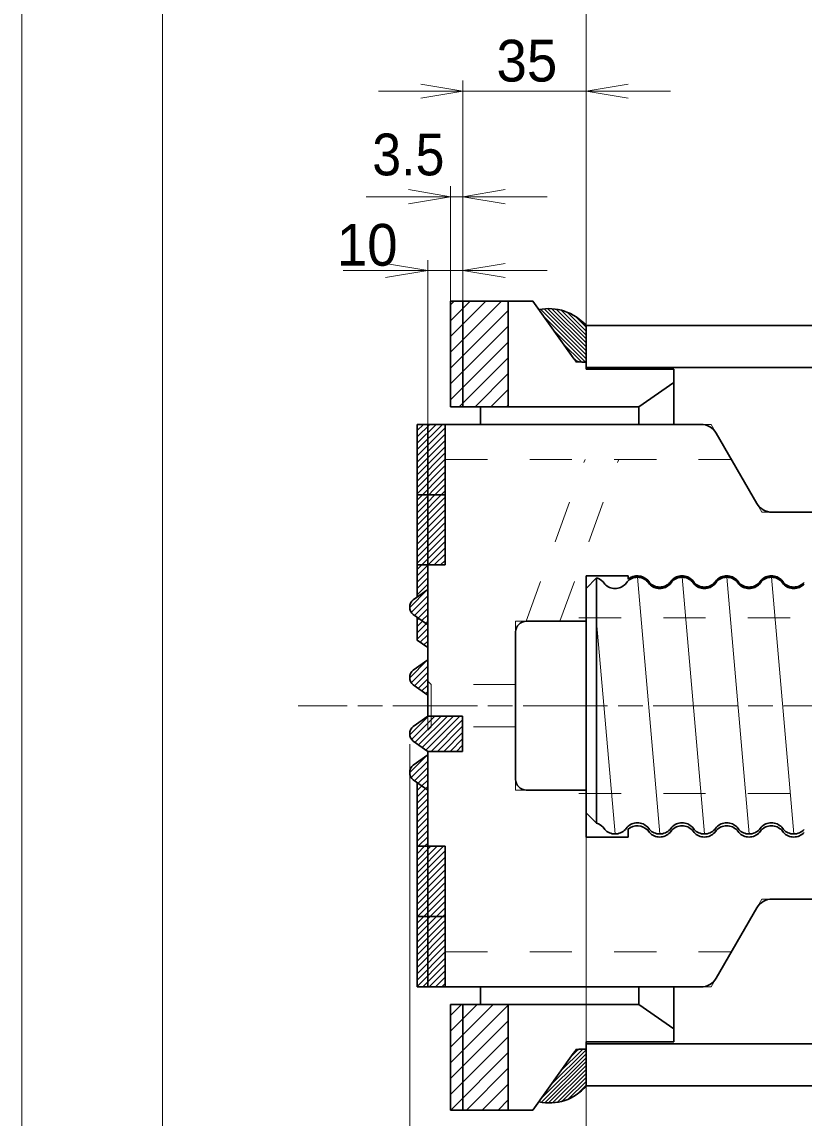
# Model space of a CAD drawing. Units: millimetres at full size, sheet at 1:2. Extents: x 4078 to 5758, y -31 to 1157.
# Drawn here: x 4078.2 to 4300.5, y 444.7 to 756.5 of the extents above; entities that cross this region are included whole.
import ezdxf
from ezdxf.enums import TextEntityAlignment as Align

# ---------------------------------------------------------------- set-up
doc = ezdxf.new("R2010")
doc.units = ezdxf.units.MM
doc.header["$LTSCALE"] = 2
for name, pattern in [('CHAIN', [18.5, 12, -1.5, 3.5, -1.5]), ('CHAIN_DOUBLE_DASH', [23.5, 12, -1.5, 3.5, -1.5, 3.5, -1.5]), ('DASHED', [7.5, 6, -1.5]), ('DASHED_SPACED', [12, 6, -6])]:
    doc.linetypes.add(name, pattern=pattern)
for name, color, linetype, lineweight in [('0_2', 1, 'DASHED', 13), ('1外形線', 7, 'Continuous', 30), ('2細い実線', 7, 'Continuous', 20), ('3隠れ線', 2, 'DASHED_SPACED', 13), ('4中心線', 1, 'CHAIN', 15), ('5想像線', 6, 'CHAIN_DOUBLE_DASH', 13), ('6寸法線', 4, 'Continuous', 13), ('7枠', 7, 'Continuous', 13)]:
    doc.layers.add(name, color=color, linetype=linetype, lineweight=lineweight)
doc.styles.add('ＭＳ Ｐゴシック', font='')
doc.styles.get('ＭＳ Ｐゴシック').set_extended_font_data('MS PGothic')
pattern_1 = [(225, (3970.731, 921.59), (0.89803, -0.89803), [])]
pattern_2 = [(225, (4429.897, 609.54), (2.24506, -2.24506), [])]

# ---------------------------------------------------------------- blocks, each defined once
blk = doc.blocks.new('open_arrow')
at = {"color": 0, "linetype": 'Continuous', "lineweight": -2}
blk.add_lwpolyline([(7.5, 1.25), (0, 0), (7.5, -1.25)], dxfattribs=at)

msp = doc.modelspace()

# ---------------------------------------------------------------- hatches: boundary and pattern name
at = {"layer": '2細い実線'}
h = msp.add_hatch(dxfattribs=at)
h.set_pattern_fill('USER', color=3, style=0, pattern_type=2)
h.set_pattern_definition(pattern_2)
h.paths.add_polyline_path([(4200.001, 647.036), (4216.401, 647.036), (4216.401, 677.036), (4200.001, 677.036)])
h = msp.add_hatch(dxfattribs=at)
h.set_pattern_fill('USER', color=3, style=0, pattern_type=2)
h.set_pattern_definition(pattern_1)
h.paths.add_polyline_path([(4190.501, 602.036), (4198.501, 602.036), (4198.501, 642.036), (4190.501, 642.036)])
h = msp.add_hatch(dxfattribs=at)
h.set_pattern_fill('USER', color=3, style=0, pattern_type=2)
h.set_pattern_definition(pattern_1)
h.paths.add_polyline_path([(4193.501, 602.036), (4190.501, 602.036), (4190.501, 592.936), (4193.501, 595.036)])
h = msp.add_hatch(dxfattribs=at)
h.set_pattern_fill('USER', color=3, style=0, pattern_type=2)
h.set_pattern_definition([(225, (3970.731, 968.59), (0.89803, -0.89803), [])])
h.paths.add_polyline_path([(4193.501, 585.036), (4193.501, 595.036), (4189.373, 592.145), (4188.401, 590.036), (4189.373, 587.927)])
h = msp.add_hatch(dxfattribs=at)
h.set_pattern_fill('USER', color=3, style=0, pattern_type=2)
h.set_pattern_definition(pattern_1)
h.paths.add_polyline_path([(4193.501, 585.036), (4190.501, 587.137), (4190.501, 580.667), (4193.501, 578.566)])
h = msp.add_hatch(dxfattribs=at)
h.set_pattern_fill('USER', color=3, style=0, pattern_type=2)
h.set_pattern_definition([(225, (3970.731, 948.59), (0.89803, -0.89803), [])])
h.paths.add_polyline_path([(4193.501, 565.036), (4193.501, 575.036), (4189.373, 572.145), (4188.401, 570.036), (4189.373, 567.927)])
h = msp.add_hatch(dxfattribs=at)
h.set_pattern_fill('USER', color=3, style=0, pattern_type=2)
h.set_pattern_definition(pattern_1)
h.paths.add_polyline_path([(4203.401, 559.036), (4193.501, 559.036), (4189.373, 556.145), (4188.401, 554.036), (4189.373, 551.927), (4193.501, 549.036), (4203.401, 549.036)])
h = msp.add_hatch(dxfattribs=at)
h.set_pattern_fill('USER', color=3, style=0, pattern_type=2)
h.set_pattern_definition(pattern_1)
h.paths.add_polyline_path([(4193.501, 538.036), (4193.501, 548.036), (4189.373, 545.145), (4188.401, 543.036), (4189.373, 540.927)])
h = msp.add_hatch(dxfattribs=at)
h.set_pattern_fill('USER', color=3, style=0, pattern_type=2)
h.set_pattern_definition(pattern_1)
h.paths.add_polyline_path([(4193.501, 538.036), (4190.501, 540.137), (4190.501, 522.036), (4193.501, 522.036)])
h = msp.add_hatch(dxfattribs=at)
h.set_pattern_fill('USER', color=3, style=0, pattern_type=2)
h.set_pattern_definition(pattern_1)
h.paths.add_polyline_path([(4190.501, 482.036), (4198.501, 482.036), (4198.501, 522.036), (4190.501, 522.036)])
h = msp.add_hatch(dxfattribs=at)
h.set_pattern_fill('USER', color=3, style=0, pattern_type=2)
h.set_pattern_definition(pattern_2)
h.paths.add_polyline_path([(4200.001, 447.036), (4216.401, 447.036), (4216.401, 477.036), (4200.003, 477.036)])

# ---------------------------------------------------------------- linework, layer by layer
at = {"layer": '0_2', "color": 7, "linetype": 'Continuous'}
for points in [[(4190.501, 602.036), (4198.501, 602.036), (4198.501, 642.036), (4190.501, 642.036)], [(4193.501, 602.036), (4190.501, 602.036), (4190.501, 592.936), (4193.501, 595.036)], [(4193.501, 585.036), (4190.501, 587.137), (4190.501, 580.667), (4193.501, 578.566)], [(4193.501, 538.036), (4190.501, 540.137), (4190.501, 522.036), (4193.501, 522.036)], [(4190.501, 482.036), (4198.501, 482.036), (4198.501, 522.036), (4190.501, 522.036)]]:
    msp.add_lwpolyline(points, close=True, dxfattribs=at)
at = {"layer": '1外形線'}
for p, q in [((4200.001, 647.036), (4200.001, 677.036)), ((4200.001, 677.036), (4223.401, 677.036)), ((4203.501, 647.036), (4203.501, 677.036)), ((4216.401, 647.036), (4216.401, 677.036)), ((4223.401, 677.036), (4234.667, 661.197)), ((4238.501, 670.186), (4449.902, 670.186)), ((4238.501, 659.686), (4238.501, 670.186)), ((4237.29, 659.686), (4238.501, 659.686)), ((4238.501, 659.686), (4238.501, 658.186)), ((4238.501, 657.686), (4238.501, 659.686)), ((4238.501, 658.186), (4452.053, 658.186)), ((4263.501, 657.686), (4238.501, 657.686)), ((4263.501, 657.686), (4263.501, 642.036)), ((4263.501, 653.936), (4253.501, 647.036)), ((4216.401, 647.036), (4200.001, 647.036)), ((4253.501, 647.036), (4203.501, 647.036)), ((4203.501, 647.036), (4216.401, 647.036)), ((4208.501, 642.036), (4208.501, 647.036)), ((4253.501, 647.036), (4253.501, 642.036)), ((4190.501, 642.036), (4271.181, 642.036)), ((4190.501, 592.936), (4190.501, 642.036)), ((4193.501, 559.036), (4193.501, 642.036)), ((4198.501, 642.036), (4198.501, 602.036)), ((4287.058, 619.536), (4275.511, 639.536)), ((4198.501, 622.036), (4190.501, 622.036)), ((4313.501, 617.036), (4291.388, 617.036)), ((4198.501, 602.036), (4190.501, 602.036)), ((4238.501, 524.67), (4238.501, 598.97)), ((4250.501, 598.97), (4238.501, 598.97)), ((4250.501, 598.97), (4250.501, 598.01)), ((4241.501, 598.382), (4238.501, 595.382)), ((4241.501, 528.582), (4241.501, 598.382)), ((4243.336, 597.255), (4243.817, 596.618)), ((4250.167, 597.255), (4249.686, 596.618)), ((4256.036, 597.689), (4256.517, 597.052)), ((4256.036, 597.255), (4256.517, 596.618)), ((4262.867, 597.689), (4262.386, 597.052)), ((4262.867, 597.255), (4262.386, 596.618)), ((4268.736, 597.689), (4269.217, 597.052)), ((4268.736, 597.255), (4269.217, 596.618)), ((4275.567, 597.689), (4275.086, 597.052)), ((4275.567, 597.255), (4275.086, 596.618)), ((4281.436, 597.689), (4281.917, 597.052)), ((4281.436, 597.255), (4281.917, 596.618)), ((4288.267, 597.689), (4287.786, 597.052)), ((4288.267, 597.255), (4287.786, 596.618)), ((4294.136, 597.689), (4294.617, 597.052)), ((4294.136, 597.255), (4294.617, 596.618)), ((4189.373, 592.145), (4193.501, 595.036)), ((4238.501, 531.582), (4238.501, 595.382)), ((4189.373, 587.927), (4193.501, 585.036)), ((4190.501, 587.137), (4190.501, 580.667)), ((4218.501, 541.036), (4218.501, 583.036)), ((4221.501, 586.036), (4238.501, 586.036)), ((4190.501, 580.667), (4193.501, 578.566)), ((4189.373, 572.145), (4193.501, 575.036)), ((4189.373, 567.927), (4193.501, 565.036)), ((4189.373, 556.145), (4193.501, 559.036)), ((4203.401, 559.036), (4193.501, 559.036)), ((4203.401, 549.036), (4203.401, 559.036)), ((4189.373, 551.927), (4193.501, 549.036)), ((4193.501, 482.036), (4193.501, 549.036)), ((4203.401, 549.036), (4193.501, 549.036)), ((4189.373, 545.145), (4193.501, 548.036)), ((4189.373, 540.927), (4193.501, 538.036)), ((4190.501, 482.036), (4190.501, 540.137)), ((4221.501, 538.036), (4238.501, 538.036)), ((4241.501, 528.582), (4238.501, 531.582)), ((4243.817, 526.818), (4243.336, 527.455)), ((4249.686, 526.818), (4250.167, 527.455)), ((4250.501, 524.67), (4250.501, 526.91)), ((4250.501, 524.67), (4250.501, 526.91)), ((4256.517, 526.818), (4256.036, 527.455)), ((4262.386, 526.818), (4262.867, 527.455)), ((4269.217, 526.818), (4268.736, 527.455)), ((4275.086, 526.818), (4275.567, 527.455)), ((4281.917, 526.818), (4281.436, 527.455)), ((4287.786, 526.818), (4288.267, 527.455)), ((4294.617, 526.818), (4294.136, 527.455)), ((4250.501, 524.67), (4238.501, 524.67)), ((4256.517, 525.952), (4256.036, 526.589)), ((4256.517, 525.952), (4256.036, 526.589)), ((4262.386, 525.952), (4262.867, 526.589)), ((4262.386, 525.952), (4262.867, 526.589)), ((4269.217, 525.952), (4268.736, 526.589)), ((4269.217, 525.952), (4268.736, 526.589)), ((4275.086, 525.952), (4275.567, 526.589)), ((4275.086, 525.952), (4275.567, 526.589)), ((4281.917, 525.952), (4281.436, 526.589)), ((4281.917, 525.952), (4281.436, 526.589)), ((4287.786, 525.952), (4288.267, 526.589)), ((4287.786, 525.952), (4288.267, 526.589)), ((4294.617, 525.952), (4294.136, 526.589)), ((4294.617, 525.952), (4294.136, 526.589)), ((4198.501, 522.036), (4190.501, 522.036)), ((4198.501, 482.036), (4198.501, 522.036)), ((4291.388, 507.036), (4313.501, 507.036)), ((4198.501, 502.036), (4190.501, 502.036)), ((4287.058, 504.536), (4275.511, 484.536)), ((4213.501, 482.036), (4190.501, 482.036)), ((4208.501, 482.036), (4208.501, 477.036)), ((4213.501, 482.036), (4271.181, 482.036)), ((4253.501, 477.036), (4253.501, 482.036)), ((4263.501, 466.386), (4263.501, 482.036)), ((4200.003, 477.036), (4200.003, 447.153)), ((4253.501, 477.036), (4203.501, 477.036)), ((4203.501, 477.036), (4203.501, 447.036)), ((4263.501, 470.136), (4253.501, 477.036)), ((4216.401, 475.036), (4216.401, 447.036)), ((4238.501, 466.386), (4238.501, 453.886)), ((4263.501, 466.386), (4238.501, 466.386)), ((4238.501, 465.886), (4451.08, 465.886)), ((4238.501, 465.886), (4238.501, 464.386)), ((4223.401, 447.036), (4234.845, 463.125)), ((4237.29, 464.386), (4238.501, 464.386)), ((4238.501, 464.386), (4238.501, 453.886)), ((4238.501, 453.886), (4448.827, 453.886)), ((4200.501, 447.036), (4223.401, 447.036))]:
    msp.add_line(p, q, dxfattribs=at)
for points in [[(4216.401, 677.036), (4223.401, 677.036), (4234.845, 660.947)], [(4203.501, 647.036), (4253.501, 647.036), (4263.501, 653.936), (4263.501, 657.686)]]:
    msp.add_lwpolyline(points, dxfattribs=at)
msp.add_lwpolyline([(4200.001, 447.036), (4216.401, 447.036), (4216.401, 477.036), (4200.003, 477.036)], close=True, dxfattribs=at)
for centre, radius, start, end in [((4227.875, 660.671), 14.264, 41.84108, 101.2541), ((4237.29, 662.686), 3, 215.42319, 270), ((4271.181, 637.036), 5, 30, 90), ((4291.388, 622.036), 5, 210, 270), ((4253.101, 594.536), 4, 42.81375, 137.18625), ((4253.101, 594.97), 4, 42.81375, 130.5416), ((4265.801, 594.97), 4, 42.81375, 137.18625), ((4265.801, 594.536), 4, 42.81375, 137.18625), ((4278.501, 594.97), 4, 42.81375, 137.18625), ((4278.501, 594.536), 4, 42.81375, 137.18625), ((4291.201, 594.97), 4, 42.81375, 137.18625), ((4291.201, 594.536), 4, 42.81375, 137.18625), ((4240.401, 594.536), 4, 42.81375, 74.03799), ((4246.751, 599.336), 4, 222.81375, 317.18625), ((4259.451, 599.77), 4, 222.81375, 317.18625), ((4259.451, 599.336), 4, 222.81375, 317.18625), ((4272.151, 599.77), 4, 222.81375, 317.18625), ((4272.151, 599.336), 4, 222.81375, 317.18625), ((4284.851, 599.77), 4, 222.81375, 317.18625), ((4284.851, 599.336), 4, 222.81375, 317.18625), ((4297.551, 599.77), 4, 222.81375, 317.18625), ((4297.551, 599.336), 4, 222.81375, 317.18625), ((4191.177, 590.036), 2.775, 130.5465, 229.4535), ((4221.501, 583.036), 3, 90, 180), ((4191.177, 570.036), 2.775, 130.5465, 229.4535), ((4191.177, 554.036), 2.775, 130.5465, 229.4535), ((4191.177, 543.036), 2.775, 130.5465, 229.4535), ((4221.501, 541.036), 3, 180, 270), ((4240.401, 524.736), 4, 42.81375, 74.03799), ((4253.101, 524.736), 4, 42.81375, 137.18625), ((4253.101, 523.87), 4, 42.81375, 130.5416), ((4253.101, 523.87), 4, 42.81375, 130.5416), ((4265.801, 524.736), 4, 42.81375, 137.18625), ((4265.801, 523.87), 4, 42.81375, 137.18625), ((4265.801, 523.87), 4, 42.81375, 137.18625), ((4278.501, 524.736), 4, 42.81375, 137.18625), ((4278.501, 523.87), 4, 42.81375, 137.18625), ((4278.501, 523.87), 4, 42.81375, 137.18625), ((4291.201, 524.736), 4, 42.81375, 137.18625), ((4291.201, 523.87), 4, 42.81375, 137.18625), ((4291.201, 523.87), 4, 42.81375, 137.18625), ((4246.751, 529.536), 4, 222.81375, 317.18625), ((4259.451, 529.536), 4, 222.81375, 317.18625), ((4259.451, 528.67), 4, 222.81375, 317.18625), ((4259.451, 528.67), 4, 222.81375, 317.18625), ((4272.151, 529.536), 4, 222.81375, 317.18625), ((4272.151, 528.67), 4, 222.81375, 317.18625), ((4272.151, 528.67), 4, 222.81375, 317.18625), ((4284.851, 529.536), 4, 222.81375, 317.18625), ((4284.851, 528.67), 4, 222.81375, 317.18625), ((4284.851, 528.67), 4, 222.81375, 317.18625), ((4297.551, 529.536), 4, 222.81375, 317.18625), ((4297.551, 528.67), 4, 222.81375, 317.18625), ((4297.551, 528.67), 4, 222.81375, 317.18625), ((4291.388, 502.036), 5, 90, 150), ((4271.181, 487.036), 5, 270, 330), ((4237.29, 461.386), 3, 90, 144.57681), ((4228.201, 462.422), 13.377, 256.55476, 320.35005)]:
    msp.add_arc(centre, radius, start, end, dxfattribs=at)
at = {"layer": '2細い実線', "color": 3}
for p, q in [((4225.576, 674.749), (4238.501, 661.823)), ((4226.571, 674.875), (4238.501, 662.945)), ((4227.636, 674.933), (4238.501, 664.068)), ((4228.786, 674.906), (4238.501, 665.19)), ((4230.045, 674.769), (4238.501, 666.313)), ((4231.46, 674.477), (4238.501, 667.436)), ((4233.126, 673.933), (4238.501, 668.558)), ((4226.446, 672.756), (4238.501, 660.7)), ((4235.383, 672.799), (4238.501, 669.681)), ((4229.211, 668.868), (4238.393, 659.686)), ((4231.976, 664.98), (4237.27, 659.686)), ((4234.758, 661.076), (4235.679, 660.155)), ((4259.451, 525.536), (4253.101, 598.536)), ((4272.151, 525.536), (4265.801, 598.536)), ((4284.851, 525.536), (4278.501, 598.536)), ((4297.551, 525.536), (4291.201, 598.536)), ((4246.751, 525.536), (4241.501, 585.89)), ((4238.501, 463.044), (4225.638, 450.18)), ((4238.501, 461.921), (4225.836, 449.256)), ((4238.501, 464.166), (4228.403, 454.068)), ((4237.598, 464.386), (4231.168, 457.956)), ((4236.31, 464.22), (4233.934, 461.844)), ((4238.501, 460.799), (4226.819, 449.116)), ((4238.501, 459.676), (4227.874, 449.049)), ((4238.501, 458.554), (4229.017, 449.07)), ((4238.501, 457.431), (4230.277, 449.207)), ((4238.501, 456.309), (4231.704, 449.512)), ((4238.501, 455.186), (4233.42, 450.105)), ((4238.501, 454.064), (4235.968, 451.53))]:
    msp.add_line(p, q, dxfattribs=at)
at = {"layer": '3隠れ線'}
for p, q in [((4198.501, 632.036), (4279.841, 632.036)), ((4221.501, 586.036), (4238.244, 632.036)), ((4231.079, 586.036), (4247.822, 632.036)), ((4236.501, 587.036), (4450.7, 587.036)), ((4194.501, 568.036), (4193.501, 569.036)), ((4218.501, 568.036), (4194.501, 568.036)), ((4194.501, 568.036), (4194.501, 556.036)), ((4193.501, 559.036), (4193.501, 555.036)), ((4194.501, 556.036), (4193.501, 555.036)), ((4218.501, 556.036), (4194.501, 556.036)), ((4236.501, 537.036), (4452.2, 537.036)), ((4198.501, 492.036), (4279.841, 492.036))]:
    msp.add_line(p, q, dxfattribs=at)
at = {"layer": '4中心線'}
msp.add_line((5687.614, 562.017), (4156.702, 562.017), dxfattribs=at)
at = {"layer": '5想像線'}
for p, q in [((4234.845, 660.947), (4235.742, 659.686)), ((4237.29, 659.686), (4235.742, 659.686)), ((4274.068, 642.036), (4271.181, 642.036)), ((4275.511, 639.536), (4274.068, 642.036)), ((4287.058, 619.536), (4288.501, 617.036)), ((4291.388, 617.036), (4288.501, 617.036)), ((4221.501, 586.036), (4218.501, 586.036)), ((4218.501, 583.036), (4218.501, 586.036)), ((4218.501, 541.036), (4218.501, 538.036)), ((4221.501, 538.036), (4218.501, 538.036)), ((4287.058, 504.536), (4288.501, 507.036)), ((4291.388, 507.036), (4288.501, 507.036)), ((4274.068, 482.036), (4275.511, 484.536)), ((4274.068, 482.036), (4271.181, 482.036)), ((4234.845, 463.125), (4235.742, 464.386)), ((4237.29, 464.386), (4235.742, 464.386))]:
    msp.add_line(p, q, dxfattribs=at)
at = {"layer": '6寸法線'}
for p, q in [((4238.501, 673.186), (4238.501, 842.967)), ((4203.501, 680.036), (4203.501, 739.778)), ((4238.501, 660.686), (4238.501, 739.778)), ((4262.501, 736.778), (4179.501, 736.778)), ((4200.001, 650.036), (4200.001, 709.784)), ((4203.501, 680.036), (4203.501, 709.784)), ((4227.501, 706.784), (4176.001, 706.784)), ((4193.501, 588.036), (4193.501, 688.753)), ((4203.501, 650.036), (4203.501, 688.753)), ((4169.501, 685.753), (4227.501, 685.753)), ((4238.501, 558.82), (4238.501, 293.317)), ((4188.401, 551.036), (4188.401, 408.883)), ((4238.501, 450.886), (4238.501, 408.883))]:
    msp.add_line(p, q, dxfattribs=at)
at = {"layer": '7枠'}
for p, q in [((4078.156, 1157.384), (4078.156, -30.616)), ((4118.156, 1117.384), (4118.156, 9.384))]:
    msp.add_line(p, q, dxfattribs=at)

# ---------------------------------------------------------------- block references
at = {"layer": '6寸法線', "xscale": 1.6, "yscale": 1.6, "rotation": 180}
for p in [(4203.501, 736.778), (4200.001, 706.784), (4193.501, 685.753)]:
    msp.add_blockref('open_arrow', p, dxfattribs=at)
at = {"layer": '6寸法線', "xscale": 1.6, "yscale": 1.6}
for p in [(4238.501, 736.778), (4203.501, 706.784), (4203.501, 685.753)]:
    msp.add_blockref('open_arrow', p, dxfattribs=at)

# ---------------------------------------------------------------- texts
at = {"layer": '6寸法線', "style": 'ＭＳ Ｐゴシック'}
for s, p in [('35', (4221.698, 745.461)), ('10', (4176.31, 693.093))]:
    msp.add_text(s, height=11.88, dxfattribs=at).set_placement(p, align=Align.MIDDLE_CENTER)
at = {"layer": '6寸法線', "style": 'ＭＳ Ｐゴシック', "width": 0.95}
msp.add_text('3.5', height=11.88, dxfattribs=at).set_placement((4188.001, 718.784), align=Align.MIDDLE_CENTER)

doc.saveas('drawing.dxf')
